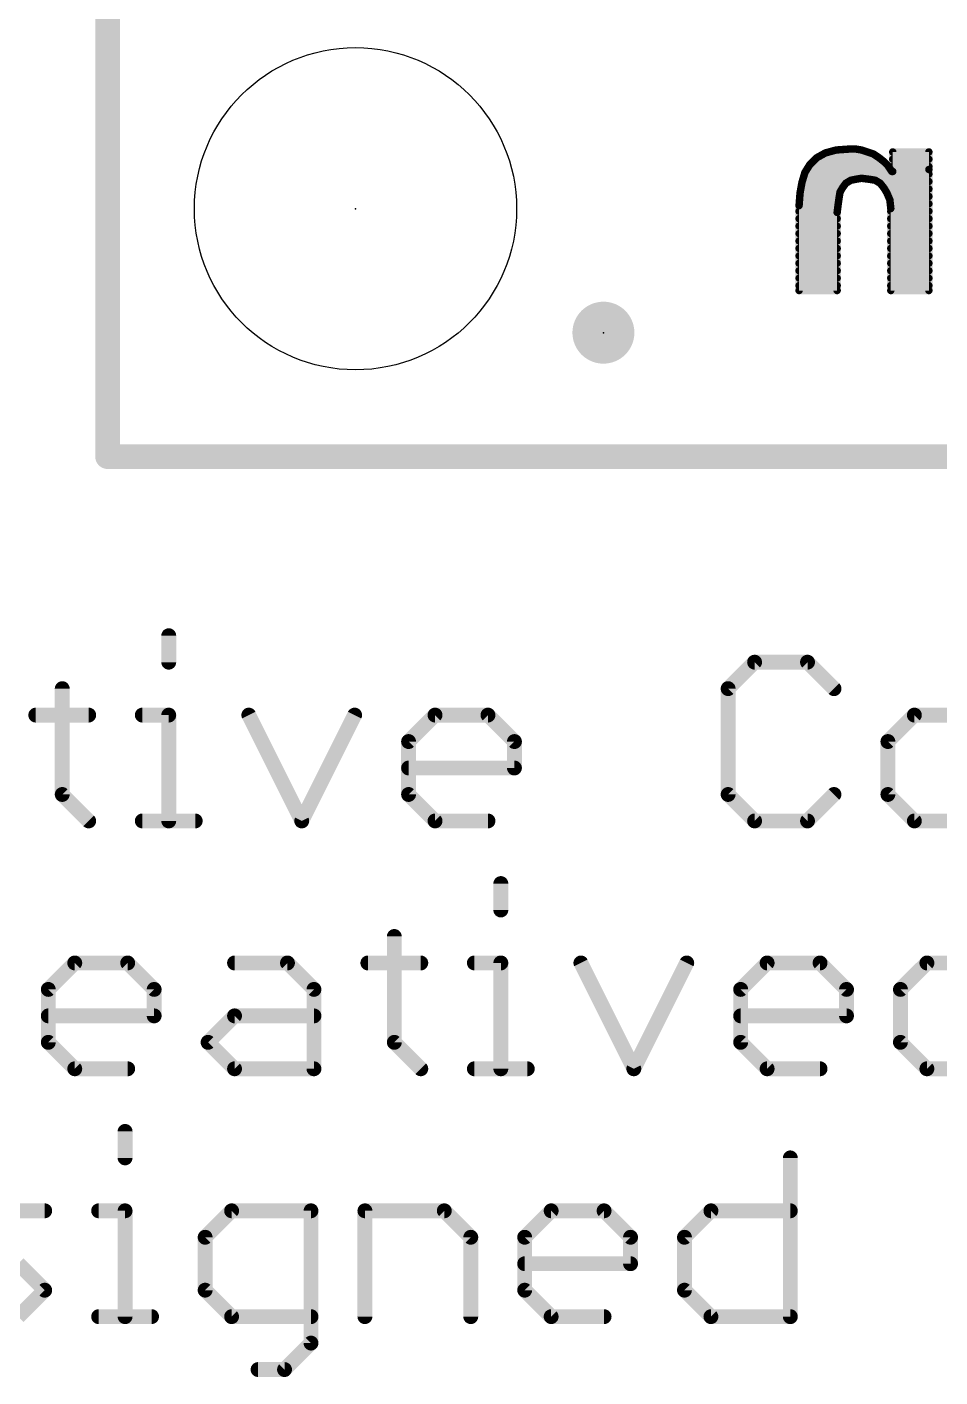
# Model space of a CAD drawing. Extents: x -37 to 70, y -9 to 26.
# Drawn here: x -0.83 to 8.53, y -9.43 to 4.4 of the extents above; entities that cross this region are included whole.
import ezdxf

# ---------------------------------------------------------------- set-up
doc = ezdxf.new("R2010")
doc.units = 0
for name, color, linetype in [('1', 12, 'CONTINUOUS'), ('16', 132, 'CONTINUOUS'), ('20', 53, 'CONTINUOUS'), ('22', 40, 'CONTINUOUS'), ('23', 53, 'CONTINUOUS'), ('24', 53, 'CONTINUOUS'), ('51', 53, 'CONTINUOUS')]:
    doc.layers.add(name, color=color, linetype=linetype)

# ---------------------------------------------------------------- blocks, each defined once
blk = doc.blocks.new('PIE')
at = {"const_width": 0.5}
blk.add_lwpolyline([(0, -0.25, 1), (0, 0.25, 1), (0, -0.25)], format="xyb", dxfattribs=at)

msp = doc.modelspace()

# ---------------------------------------------------------------- linework, layer by layer
at = {"layer": '1', "const_width": 0.254}
for points in [[(0, 0), (0, 25.4)], [(44.45, 0), (0, 0)]]:
    msp.add_lwpolyline(points, dxfattribs=at)
at = {"layer": '1', "const_width": 0.127}
for points in [[(0, 0.0635, 1), (0, -0.0635)], [(-0.0635, 0, 1), (0.0635, 0)]]:
    msp.add_lwpolyline(points, format="xyb", dxfattribs=at)
at = {"layer": '16', "const_width": 0.254}
for points in [[(0, 0), (0, 25.4)], [(44.45, 0), (0, 0)]]:
    msp.add_lwpolyline(points, dxfattribs=at)
at = {"layer": '16', "const_width": 0.127}
for points in [[(0, 0.0635, 1), (0, -0.0635)], [(-0.0635, 0, 1), (0.0635, 0)]]:
    msp.add_lwpolyline(points, format="xyb", dxfattribs=at)
at = {"layer": '20', "const_width": 0.2032}
for points in [[(0, 0), (0, 25.4)], [(44.45, 0), (0, 0)]]:
    msp.add_lwpolyline(points, dxfattribs=at)
at = {"layer": '20', "const_width": 0.1016}
for points in [[(0, 0.0508, 1), (0, -0.0508)], [(-0.0508, 0, 1), (0.0508, 0)]]:
    msp.add_lwpolyline(points, format="xyb", dxfattribs=at)
at = {"layer": '20'}
msp.add_circle((2.54, 2.54), 1.651, dxfattribs=at)
at = {"layer": '22', "const_width": 0.0762}
for points in [[(7.605, 3.152), (7.465, 3.142)], [(7.665, 3.152), (7.605, 3.152)], [(7.725, 3.142), (7.665, 3.152)], [(7.265, 3.062), (7.195, 2.992)], [(7.251, 3.048), (7.9225, 3.048)], [(7.355, 3.112), (7.265, 3.062)], [(7.465, 3.142), (7.355, 3.112)], [(7.3997, 3.1242), (7.7784, 3.1242)], [(7.785, 3.122), (7.725, 3.142)], [(7.845, 3.102), (7.785, 3.122)], [(7.905, 3.062), (7.845, 3.102)], [(7.955, 3.022), (7.905, 3.062)], [(7.995, 2.982), (7.955, 3.022)], [(8.415, 3.122), (8.045, 3.122)], [(8.045, 3.122), (8.045, 2.922)], [(8.045, 3.048), (8.415, 3.048)], [(8.415, 2.942), (8.415, 3.122)], [(7.145, 2.912), (7.115, 2.812)], [(7.1401, 2.8956), (8.415, 2.8956)], [(7.195, 2.992), (7.145, 2.912)], [(7.1824, 2.9718), (8.0018, 2.9718)], [(8.035, 2.922), (7.995, 2.982)], [(8.045, 2.922), (8.035, 2.922)], [(8.045, 2.9718), (8.415, 2.9718)], [(8.415, 1.702), (8.415, 2.942)], [(7.115, 2.812), (7.095, 2.702)], [(7.1025, 2.7432), (7.5237, 2.7432)], [(7.1172, 2.8194), (7.594, 2.8194)], [(7.505, 2.712), (7.535, 2.762)], [(7.535, 2.762), (7.565, 2.802)], [(7.565, 2.802), (7.615, 2.832)], [(7.615, 2.832), (7.665, 2.842)], [(7.665, 2.842), (7.725, 2.852)], [(7.725, 2.852), (7.805, 2.842)], [(7.805, 2.842), (7.865, 2.832)], [(7.865, 2.832), (7.915, 2.802)], [(7.886, 2.8194), (8.415, 2.8194)], [(7.915, 2.802), (7.955, 2.752)], [(7.955, 2.752), (7.985, 2.702)], [(7.9603, 2.7432), (8.415, 2.7432)], [(7.095, 2.702), (7.085, 2.572)], [(7.0864, 2.5908), (7.4863, 2.5908)], [(7.0923, 2.667), (7.4975, 2.667)], [(7.485, 2.582), (7.495, 2.652)], [(7.495, 2.652), (7.505, 2.712)], [(7.985, 2.702), (8.015, 2.632)], [(8, 2.667), (8.415, 2.667)], [(8.015, 2.632), (8.025, 2.542)], [(8.0196, 2.5908), (8.415, 2.5908)], [(7.085, 2.572), (7.085, 1.702)], [(7.085, 2.5146), (7.4766, 2.5146)], [(7.475, 2.502), (7.485, 2.582)], [(7.475, 1.702), (7.475, 2.502)], [(8.025, 2.542), (8.025, 1.702)], [(8.025, 2.5146), (8.415, 2.5146)], [(7.085, 2.4384), (7.475, 2.4384)], [(7.085, 2.3622), (7.475, 2.3622)], [(8.025, 2.4384), (8.415, 2.4384)], [(8.025, 2.3622), (8.415, 2.3622)], [(7.085, 2.286), (7.475, 2.286)], [(7.085, 2.2098), (7.475, 2.2098)], [(8.025, 2.286), (8.415, 2.286)], [(8.025, 2.2098), (8.415, 2.2098)], [(7.085, 2.1336), (7.475, 2.1336)], [(7.085, 2.0574), (7.475, 2.0574)], [(8.025, 2.1336), (8.415, 2.1336)], [(8.025, 2.0574), (8.415, 2.0574)], [(7.085, 1.9812), (7.475, 1.9812)], [(7.085, 1.905), (7.475, 1.905)], [(8.025, 1.9812), (8.415, 1.9812)], [(8.025, 1.905), (8.415, 1.905)], [(7.085, 1.8288), (7.475, 1.8288)], [(8.025, 1.8288), (8.415, 1.8288)], [(7.085, 1.7526), (7.475, 1.7526)], [(7.085, 1.702), (7.475, 1.702)], [(8.025, 1.7526), (8.415, 1.7526)], [(8.025, 1.702), (8.415, 1.702)]]:
    msp.add_lwpolyline(points, dxfattribs=at)
at = {"layer": '22', "const_width": 0.0381}
for points in [[(7.605, 3.1711, 1), (7.605, 3.133)], [(7.6064, 3.133, 1), (7.6036, 3.171)], [(7.6681, 3.1708, 1), (7.6619, 3.1332)], [(7.665, 3.133, 1), (7.665, 3.1711)], [(7.251, 3.0671, 1), (7.251, 3.029)], [(7.2557, 3.0787, 1), (7.2743, 3.0453)], [(7.2785, 3.0485, 1), (7.2515, 3.0755)], [(7.35, 3.1304, 1), (7.36, 3.0936)], [(7.3643, 3.0953, 1), (7.3457, 3.1287)], [(7.3997, 3.1433, 1), (7.3997, 3.1052)], [(7.4636, 3.161, 1), (7.4664, 3.123)], [(7.47, 3.1236, 1), (7.46, 3.1604)], [(7.731, 3.1601, 1), (7.719, 3.1239)], [(7.7219, 3.1232, 1), (7.7281, 3.1608)], [(7.791, 3.1401, 1), (7.779, 3.1039)], [(7.7784, 3.1052, 1), (7.7784, 3.1433)], [(7.779, 3.1039, 1), (7.791, 3.1401)], [(7.8556, 3.1179, 1), (7.8344, 3.0861)], [(7.839, 3.0839, 1), (7.851, 3.1201)], [(7.9169, 3.0769, 1), (7.8931, 3.0471)], [(7.8944, 3.0461, 1), (7.9156, 3.0779)], [(7.9225, 3.029, 1), (7.9225, 3.0671)], [(7.9685, 3.0355, 1), (7.9415, 3.0085)], [(7.9431, 3.0071, 1), (7.9669, 3.0369)], [(8.045, 3.1411, 1), (8.045, 3.103)], [(8.064, 3.122, 1), (8.0259, 3.122)], [(8.045, 3.0671, 1), (8.045, 3.029)], [(8.4341, 3.122, 1), (8.396, 3.122)], [(8.415, 3.103, 1), (8.415, 3.1411)], [(8.415, 3.029, 1), (8.415, 3.0671)], [(7.1401, 2.9146, 1), (7.1401, 2.8765)], [(7.1288, 2.9221, 1), (7.1612, 2.9019)], [(7.1632, 2.9065, 1), (7.1268, 2.9175)], [(7.1824, 2.9909, 1), (7.1824, 2.9527)], [(7.1815, 3.0055, 1), (7.2085, 2.9785)], [(7.2112, 2.9819, 1), (7.1788, 3.0021)], [(8.0109, 2.9926, 1), (7.9791, 2.9714)], [(7.9815, 2.9685, 1), (8.0085, 2.9955)], [(8.0018, 2.9527, 1), (8.0018, 2.9909)], [(8.035, 2.9411, 1), (8.035, 2.903)], [(8.0191, 2.9114, 1), (8.0509, 2.9326)], [(8.045, 2.9909, 1), (8.045, 2.9527)], [(8.0259, 2.922, 1), (8.064, 2.922)], [(8.045, 2.903, 1), (8.045, 2.9411)], [(8.4341, 2.942, 1), (8.396, 2.942)], [(8.396, 2.942, 1), (8.4341, 2.942)], [(8.415, 2.9527, 1), (8.415, 2.9909)], [(8.415, 2.8765, 1), (8.415, 2.9146)], [(7.1025, 2.7623, 1), (7.1025, 2.7242)], [(7.0968, 2.8175, 1), (7.1332, 2.8065)], [(7.1337, 2.8086, 1), (7.0963, 2.8154)], [(7.1172, 2.8385, 1), (7.1172, 2.8004)], [(7.5198, 2.7734, 1), (7.5502, 2.7506)], [(7.5513, 2.7522, 1), (7.5187, 2.7718)], [(7.5237, 2.7242, 1), (7.5237, 2.7623)], [(7.5552, 2.8183, 1), (7.5748, 2.7857)], [(7.5802, 2.7906, 1), (7.5498, 2.8134)], [(7.594, 2.8004, 1), (7.594, 2.8385)], [(7.6113, 2.8507, 1), (7.6187, 2.8133)], [(7.6248, 2.8157, 1), (7.6052, 2.8483)], [(7.6619, 2.8608, 1), (7.6681, 2.8232)], [(7.6687, 2.8233, 1), (7.6613, 2.8607)], [(7.7274, 2.8709, 1), (7.7226, 2.8331)], [(7.7281, 2.8332, 1), (7.7219, 2.8708)], [(7.8081, 2.8608, 1), (7.8019, 2.8232)], [(7.8026, 2.8231, 1), (7.8074, 2.8609)], [(7.8748, 2.8483, 1), (7.8552, 2.8157)], [(7.8619, 2.8132, 1), (7.8681, 2.8508)], [(7.886, 2.8385, 1), (7.886, 2.8004)], [(7.9299, 2.8139, 1), (7.9001, 2.7901)], [(7.9052, 2.7857, 1), (7.9248, 2.8183)], [(7.9713, 2.7618, 1), (7.9387, 2.7422)], [(7.9401, 2.7401, 1), (7.9699, 2.7639)], [(7.9603, 2.7623, 1), (7.9603, 2.7242)], [(8.415, 2.8004, 1), (8.415, 2.8385)], [(8.415, 2.7242, 1), (8.415, 2.7623)], [(7.0864, 2.6099, 1), (7.0864, 2.5718)], [(7.0923, 2.6861, 1), (7.0923, 2.648)], [(7.114, 2.7005, 1), (7.076, 2.7035)], [(7.0763, 2.7054, 1), (7.1137, 2.6986)], [(7.4762, 2.6551, 1), (7.5138, 2.6489)], [(7.5139, 2.6493, 1), (7.4761, 2.6547)], [(7.4887, 2.7218, 1), (7.5213, 2.7022)], [(7.5238, 2.7089, 1), (7.4862, 2.7151)], [(7.4863, 2.5718, 1), (7.4863, 2.6099)], [(7.4975, 2.648, 1), (7.4975, 2.6861)], [(8.0025, 2.7095, 1), (7.9675, 2.6945)], [(7.9687, 2.6922, 1), (8.0013, 2.7118)], [(8, 2.6861, 1), (8, 2.648)], [(8.0339, 2.6341, 1), (7.9961, 2.6299)], [(7.9975, 2.6245, 1), (8.0325, 2.6395)], [(8.0196, 2.6099, 1), (8.0196, 2.5718)], [(8.415, 2.648, 1), (8.415, 2.6861)], [(8.415, 2.5718, 1), (8.415, 2.6099)], [(7.104, 2.572, 1), (7.0659, 2.572)], [(7.066, 2.5735, 1), (7.104, 2.5705)], [(7.085, 2.5337, 1), (7.085, 2.4956)], [(7.4561, 2.5044, 1), (7.4939, 2.4996)], [(7.4941, 2.502, 1), (7.456, 2.502)], [(7.4661, 2.5847, 1), (7.5039, 2.5793)], [(7.5039, 2.5796, 1), (7.4661, 2.5844)], [(7.4766, 2.4956, 1), (7.4766, 2.5337)], [(8.025, 2.5337, 1), (8.025, 2.4956)], [(8.0441, 2.542, 1), (8.006, 2.542)], [(8.0061, 2.5399, 1), (8.0439, 2.5441)], [(8.415, 2.4956, 1), (8.415, 2.5337)], [(7.085, 2.4575, 1), (7.085, 2.4194)], [(7.085, 2.3813, 1), (7.085, 2.3432)], [(7.475, 2.4194, 1), (7.475, 2.4575)], [(7.475, 2.3432, 1), (7.475, 2.3813)], [(8.025, 2.4575, 1), (8.025, 2.4194)], [(8.025, 2.3813, 1), (8.025, 2.3432)], [(8.415, 2.4194, 1), (8.415, 2.4575)], [(8.415, 2.3432, 1), (8.415, 2.3813)], [(7.085, 2.3051, 1), (7.085, 2.267)], [(7.085, 2.2288, 1), (7.085, 2.1907)], [(7.475, 2.267, 1), (7.475, 2.3051)], [(7.475, 2.1907, 1), (7.475, 2.2288)], [(8.025, 2.3051, 1), (8.025, 2.267)], [(8.025, 2.2288, 1), (8.025, 2.1907)], [(8.415, 2.267, 1), (8.415, 2.3051)], [(8.415, 2.1907, 1), (8.415, 2.2288)], [(7.085, 2.1526, 1), (7.085, 2.1145)], [(7.085, 2.0764, 1), (7.085, 2.0383)], [(7.475, 2.1145, 1), (7.475, 2.1526)], [(7.475, 2.0383, 1), (7.475, 2.0764)], [(8.025, 2.1526, 1), (8.025, 2.1145)], [(8.025, 2.0764, 1), (8.025, 2.0383)], [(8.415, 2.1145, 1), (8.415, 2.1526)], [(8.415, 2.0383, 1), (8.415, 2.0764)], [(7.085, 2.0002, 1), (7.085, 1.9622)], [(7.085, 1.9241, 1), (7.085, 1.886)], [(7.475, 1.9622, 1), (7.475, 2.0002)], [(7.475, 1.886, 1), (7.475, 1.9241)], [(8.025, 1.9241, 1), (8.025, 1.886)], [(8.025, 2.0002, 1), (8.025, 1.9622)], [(8.415, 1.9622, 1), (8.415, 2.0002)], [(8.415, 1.886, 1), (8.415, 1.9241)], [(7.085, 1.8478, 1), (7.085, 1.8097)], [(7.475, 1.8097, 1), (7.475, 1.8478)], [(8.025, 1.8478, 1), (8.025, 1.8097)], [(8.415, 1.8097, 1), (8.415, 1.8478)], [(7.085, 1.7717, 1), (7.085, 1.7336)], [(7.085, 1.7211, 1), (7.085, 1.683)], [(7.0659, 1.702, 1), (7.104, 1.702)], [(7.456, 1.702, 1), (7.4941, 1.702)], [(7.475, 1.7336, 1), (7.475, 1.7717)], [(7.475, 1.683, 1), (7.475, 1.7211)], [(8.025, 1.7717, 1), (8.025, 1.7336)], [(8.025, 1.7211, 1), (8.025, 1.683)], [(8.006, 1.702, 1), (8.0441, 1.702)], [(8.396, 1.702, 1), (8.4341, 1.702)], [(8.415, 1.7336, 1), (8.415, 1.7717)], [(8.415, 1.683, 1), (8.415, 1.7211)]]:
    msp.add_lwpolyline(points, format="xyb", dxfattribs=at)
at = {"layer": '23'}
for p in [(2.54, 2.54), (5.08, 1.27)]:
    msp.add_point(p, dxfattribs=at)
at = {"layer": '24'}
msp.add_point((5.08, 1.27), dxfattribs=at)
at = {"layer": '51', "const_width": 0.1524}
for points in [[(0.6262, -1.8356), (0.6262, -2.1068)], [(6.6291, -2.1068), (6.358, -2.378)], [(7.1715, -2.1068), (6.6291, -2.1068)], [(7.4426, -2.378), (7.1715, -2.1068)], [(-0.4652, -2.378), (-0.4652, -3.4626)], [(6.358, -2.378), (6.358, -3.4626)], [(-0.7364, -2.6491), (-0.194, -2.6491)], [(0.3551, -2.6491), (0.6262, -2.6491)], [(0.6262, -2.6491), (0.6262, -3.7338)], [(1.4465, -2.6491), (1.9888, -3.7338)], [(1.9888, -3.7338), (2.5312, -2.6491)], [(3.0837, -2.9203), (3.3548, -2.6491)], [(3.3548, -2.6491), (3.8972, -2.6491)], [(3.8972, -2.6491), (4.1683, -2.9203)], [(8.2663, -2.6491), (7.9951, -2.9203)], [(8.8086, -2.6491), (8.2663, -2.6491)], [(3.0837, -3.4626), (3.0837, -2.9203)], [(4.1683, -2.9203), (4.1683, -3.1915)], [(7.9951, -2.9203), (7.9951, -3.4626)], [(4.1683, -3.1915), (3.0837, -3.1915)], [(-0.4652, -3.4626), (-0.194, -3.7338)], [(3.3548, -3.7338), (3.0837, -3.4626)], [(6.358, -3.4626), (6.6291, -3.7338)], [(7.1715, -3.7338), (7.4426, -3.4626)], [(7.9951, -3.4626), (8.2663, -3.7338)], [(0.3551, -3.7338), (0.8974, -3.7338)], [(3.8972, -3.7338), (3.3548, -3.7338)], [(6.6291, -3.7338), (7.1715, -3.7338)], [(8.2663, -3.7338), (8.8086, -3.7338)], [(4.029, -4.3756), (4.029, -4.6468)], [(2.9375, -4.918), (2.9375, -6.0026)], [(-0.608, -5.4603), (-0.3368, -5.1891)], [(-0.3368, -5.1891), (0.2055, -5.1891)], [(0.2055, -5.1891), (0.4767, -5.4603)], [(1.3004, -5.1891), (1.8427, -5.1891)], [(1.8427, -5.1891), (2.1139, -5.4603)], [(2.6664, -5.1891), (3.2087, -5.1891)], [(3.7578, -5.1891), (4.029, -5.1891)], [(4.029, -5.1891), (4.029, -6.2738)], [(4.8492, -5.1891), (5.3916, -6.2738)], [(5.3916, -6.2738), (5.9339, -5.1891)], [(6.4864, -5.4603), (6.7576, -5.1891)], [(6.7576, -5.1891), (7.2999, -5.1891)], [(7.2999, -5.1891), (7.571, -5.4603)], [(8.3947, -5.1891), (8.1235, -5.4603)], [(9.2082, -5.1891), (8.3947, -5.1891)], [(-0.608, -6.0026), (-0.608, -5.4603)], [(0.4767, -5.4603), (0.4767, -5.7315)], [(2.1139, -5.4603), (2.1139, -6.2738)], [(6.4864, -6.0026), (6.4864, -5.4603)], [(7.571, -5.4603), (7.571, -5.7315)], [(8.1235, -5.4603), (8.1235, -6.0026)], [(0.4767, -5.7315), (-0.608, -5.7315)], [(1.0292, -6.0026), (1.3004, -5.7315)], [(1.3004, -5.7315), (2.1139, -5.7315)], [(7.571, -5.7315), (6.4864, -5.7315)], [(-0.3368, -6.2738), (-0.608, -6.0026)], [(1.3004, -6.2738), (1.0292, -6.0026)], [(2.9375, -6.0026), (3.2087, -6.2738)], [(6.7576, -6.2738), (6.4864, -6.0026)], [(8.1235, -6.0026), (8.3947, -6.2738)], [(0.2055, -6.2738), (-0.3368, -6.2738)], [(2.1139, -6.2738), (1.3004, -6.2738)], [(3.7578, -6.2738), (4.3001, -6.2738)], [(7.2999, -6.2738), (6.7576, -6.2738)], [(8.3947, -6.2738), (9.2082, -6.2738)], [(0.1788, -6.9156), (0.1788, -7.1868)], [(6.9952, -7.1868), (6.9952, -8.8138)], [(-1.4583, -7.7291), (-0.6448, -7.7291)], [(-0.0923, -7.7291), (0.1788, -7.7291)], [(0.1788, -7.7291), (0.1788, -8.8138)], [(1.2703, -7.7291), (0.9991, -8.0003)], [(2.0838, -7.7291), (1.2703, -7.7291)], [(2.0838, -9.085), (2.0838, -7.7291)], [(2.6363, -8.8138), (2.6363, -7.7291)], [(2.6363, -7.7291), (3.4498, -7.7291)], [(3.4498, -7.7291), (3.7209, -8.0003)], [(4.2734, -8.0003), (4.5446, -7.7291)], [(4.5446, -7.7291), (5.0869, -7.7291)], [(5.0869, -7.7291), (5.3581, -8.0003)], [(5.9106, -8.0003), (6.1817, -7.7291)], [(6.1817, -7.7291), (6.9952, -7.7291)], [(0.9991, -8.0003), (0.9991, -8.5426)], [(3.7209, -8.0003), (3.7209, -8.8138)], [(4.2734, -8.5426), (4.2734, -8.0003)], [(5.3581, -8.0003), (5.3581, -8.2715)], [(5.9106, -8.5426), (5.9106, -8.0003)], [(-0.6448, -8.5426), (-0.916, -8.2715)], [(5.3581, -8.2715), (4.2734, -8.2715)], [(-0.916, -8.8138), (-0.6448, -8.5426)], [(0.9991, -8.5426), (1.2703, -8.8138)], [(4.5446, -8.8138), (4.2734, -8.5426)], [(6.1817, -8.8138), (5.9106, -8.5426)], [(-0.0923, -8.8138), (0.45, -8.8138)], [(1.2703, -8.8138), (2.0838, -8.8138)], [(5.0869, -8.8138), (4.5446, -8.8138)], [(6.9952, -8.8138), (6.1817, -8.8138)], [(1.8126, -9.3561), (2.0838, -9.085)], [(1.5414, -9.3561), (1.8126, -9.3561)]]:
    msp.add_lwpolyline(points, dxfattribs=at)
at = {"layer": '51', "const_width": 0.0762}
for points in [[(0.6643, -1.8356, 1), (0.5881, -1.8356)], [(0.5881, -2.1068, 1), (0.6643, -2.1068)], [(6.6291, -2.0687, 1), (6.6291, -2.1449)], [(6.6561, -2.1338, 1), (6.6022, -2.0799)], [(7.1984, -2.0799, 1), (7.1445, -2.1338)], [(7.1715, -2.1449, 1), (7.1715, -2.0687)], [(-0.4271, -2.378, 1), (-0.5033, -2.378)], [(6.331, -2.351, 1), (6.3849, -2.4049)], [(6.3961, -2.378, 1), (6.3199, -2.378)], [(7.4157, -2.4049, 1), (7.4696, -2.351)], [(-0.7364, -2.611, 1), (-0.7364, -2.6872)], [(-0.194, -2.6872, 1), (-0.194, -2.611)], [(0.3551, -2.611, 1), (0.3551, -2.6872)], [(0.6643, -2.6491, 1), (0.5881, -2.6491)], [(0.6262, -2.6872, 1), (0.6262, -2.611)], [(1.4806, -2.6321, 1), (1.4124, -2.6662)], [(2.5652, -2.6662, 1), (2.4971, -2.6321)], [(3.3548, -2.611, 1), (3.3548, -2.6872)], [(3.3818, -2.6761, 1), (3.3279, -2.6222)], [(3.9241, -2.6222, 1), (3.8702, -2.6761)], [(3.8972, -2.6872, 1), (3.8972, -2.611)], [(8.2663, -2.611, 1), (8.2663, -2.6872)], [(8.2932, -2.6761, 1), (8.2394, -2.6222)], [(3.1218, -2.9203, 1), (3.0456, -2.9203)], [(3.0567, -2.8934, 1), (3.1106, -2.9472)], [(4.2064, -2.9203, 1), (4.1302, -2.9203)], [(4.1414, -2.9472, 1), (4.1953, -2.8934)], [(8.0332, -2.9203, 1), (7.957, -2.9203)], [(7.9682, -2.8934, 1), (8.0221, -2.9472)], [(3.0837, -3.1534, 1), (3.0837, -3.2296)], [(4.1302, -3.1915, 1), (4.2064, -3.1915)], [(4.1683, -3.2296, 1), (4.1683, -3.1534)], [(-0.4383, -3.4357, 1), (-0.4921, -3.4896)], [(-0.5033, -3.4626, 1), (-0.4271, -3.4626)], [(3.1106, -3.4357, 1), (3.0567, -3.4896)], [(3.0456, -3.4626, 1), (3.1218, -3.4626)], [(6.3849, -3.4357, 1), (6.331, -3.4896)], [(6.3199, -3.4626, 1), (6.3961, -3.4626)], [(7.4696, -3.4896, 1), (7.4157, -3.4357)], [(8.0221, -3.4357, 1), (7.9682, -3.4896)], [(7.957, -3.4626, 1), (8.0332, -3.4626)], [(-0.221, -3.7607, 1), (-0.1671, -3.7069)], [(0.3551, -3.6957, 1), (0.3551, -3.7719)], [(0.5881, -3.7338, 1), (0.6643, -3.7338)], [(0.8974, -3.7719, 1), (0.8974, -3.6957)], [(1.9548, -3.7168, 1), (2.0229, -3.7508)], [(1.9548, -3.7508, 1), (2.0229, -3.7168)], [(3.3548, -3.6957, 1), (3.3548, -3.7719)], [(3.3279, -3.7607, 1), (3.3818, -3.7069)], [(3.8972, -3.7719, 1), (3.8972, -3.6957)], [(6.6291, -3.6957, 1), (6.6291, -3.7719)], [(6.6022, -3.7607, 1), (6.6561, -3.7069)], [(7.1445, -3.7069, 1), (7.1984, -3.7607)], [(7.1715, -3.7719, 1), (7.1715, -3.6957)], [(8.2663, -3.6957, 1), (8.2663, -3.7719)], [(8.2394, -3.7607, 1), (8.2932, -3.7069)], [(4.0671, -4.3756, 1), (3.9909, -4.3756)], [(3.9909, -4.6468, 1), (4.0671, -4.6468)], [(2.9756, -4.918, 1), (2.8994, -4.918)], [(-0.3368, -5.151, 1), (-0.3368, -5.2272)], [(-0.3099, -5.2161, 1), (-0.3637, -5.1622)], [(0.2325, -5.1622, 1), (0.1786, -5.2161)], [(0.2055, -5.2272, 1), (0.2055, -5.151)], [(1.3004, -5.151, 1), (1.3004, -5.2272)], [(1.8696, -5.1622, 1), (1.8158, -5.2161)], [(1.8427, -5.2272, 1), (1.8427, -5.151)], [(2.6664, -5.151, 1), (2.6664, -5.2272)], [(3.2087, -5.2272, 1), (3.2087, -5.151)], [(3.7578, -5.151, 1), (3.7578, -5.2272)], [(4.0671, -5.1891, 1), (3.9909, -5.1891)], [(4.029, -5.2272, 1), (4.029, -5.151)], [(4.8833, -5.1721, 1), (4.8152, -5.2062)], [(5.968, -5.2062, 1), (5.8998, -5.1721)], [(6.7576, -5.151, 1), (6.7576, -5.2272)], [(6.7845, -5.2161, 1), (6.7306, -5.1622)], [(7.3268, -5.1622, 1), (7.2729, -5.2161)], [(7.2999, -5.2272, 1), (7.2999, -5.151)], [(8.3947, -5.151, 1), (8.3947, -5.2272)], [(8.4216, -5.2161, 1), (8.3678, -5.1622)], [(-0.5699, -5.4603, 1), (-0.6461, -5.4603)], [(-0.6349, -5.4334, 1), (-0.581, -5.4872)], [(0.5148, -5.4603, 1), (0.4386, -5.4603)], [(0.4498, -5.4872, 1), (0.5036, -5.4334)], [(2.152, -5.4603, 1), (2.0758, -5.4603)], [(2.0869, -5.4872, 1), (2.1408, -5.4334)], [(6.5245, -5.4603, 1), (6.4483, -5.4603)], [(6.4594, -5.4334, 1), (6.5133, -5.4872)], [(7.6091, -5.4603, 1), (7.5329, -5.4603)], [(7.5441, -5.4872, 1), (7.598, -5.4334)], [(8.1616, -5.4603, 1), (8.0854, -5.4603)], [(8.0966, -5.4334, 1), (8.1505, -5.4872)], [(-0.608, -5.6934, 1), (-0.608, -5.7696)], [(0.4767, -5.7696, 1), (0.4767, -5.6934)], [(1.3004, -5.6934, 1), (1.3004, -5.7696)], [(1.3273, -5.7584, 1), (1.2734, -5.7045)], [(2.1139, -5.7696, 1), (2.1139, -5.6934)], [(6.4864, -5.6934, 1), (6.4864, -5.7696)], [(7.571, -5.7696, 1), (7.571, -5.6934)], [(0.4386, -5.7315, 1), (0.5148, -5.7315)], [(7.5329, -5.7315, 1), (7.6091, -5.7315)], [(-0.581, -5.9757, 1), (-0.6349, -6.0296)], [(1.0561, -5.9757, 1), (1.0023, -6.0296)], [(1.0023, -5.9757, 1), (1.0561, -6.0296)], [(2.9645, -5.9757, 1), (2.9106, -6.0296)], [(6.5133, -5.9757, 1), (6.4594, -6.0296)], [(8.1505, -5.9757, 1), (8.0966, -6.0296)], [(-0.6461, -6.0026, 1), (-0.5699, -6.0026)], [(2.8994, -6.0026, 1), (2.9756, -6.0026)], [(6.4483, -6.0026, 1), (6.5245, -6.0026)], [(8.0854, -6.0026, 1), (8.1616, -6.0026)], [(-0.3368, -6.2357, 1), (-0.3368, -6.3119)], [(-0.3637, -6.3007, 1), (-0.3099, -6.2469)], [(0.2055, -6.3119, 1), (0.2055, -6.2357)], [(1.3004, -6.2357, 1), (1.3004, -6.3119)], [(1.2734, -6.3007, 1), (1.3273, -6.2469)], [(2.1139, -6.3119, 1), (2.1139, -6.2357)], [(3.1817, -6.3007, 1), (3.2356, -6.2469)], [(3.7578, -6.2357, 1), (3.7578, -6.3119)], [(4.3001, -6.3119, 1), (4.3001, -6.2357)], [(5.3575, -6.2568, 1), (5.4256, -6.2908)], [(5.3575, -6.2908, 1), (5.4256, -6.2568)], [(6.7576, -6.2357, 1), (6.7576, -6.3119)], [(6.7306, -6.3007, 1), (6.7845, -6.2469)], [(7.2999, -6.3119, 1), (7.2999, -6.2357)], [(8.3947, -6.2357, 1), (8.3947, -6.3119)], [(8.3678, -6.3007, 1), (8.4216, -6.2469)], [(2.0758, -6.2738, 1), (2.152, -6.2738)], [(3.9909, -6.2738, 1), (4.0671, -6.2738)], [(0.2169, -6.9156, 1), (0.1407, -6.9156)], [(0.1407, -7.1868, 1), (0.2169, -7.1868)], [(7.0333, -7.1868, 1), (6.9571, -7.1868)], [(-0.6448, -7.7672, 1), (-0.6448, -7.691)], [(-0.0923, -7.691, 1), (-0.0923, -7.7672)], [(0.2169, -7.7291, 1), (0.1407, -7.7291)], [(0.1788, -7.7672, 1), (0.1788, -7.691)], [(1.2703, -7.691, 1), (1.2703, -7.7672)], [(1.2972, -7.7561, 1), (1.2433, -7.7022)], [(2.1219, -7.7291, 1), (2.0457, -7.7291)], [(2.0838, -7.7672, 1), (2.0838, -7.691)], [(2.6744, -7.7291, 1), (2.5982, -7.7291)], [(2.6363, -7.691, 1), (2.6363, -7.7672)], [(3.4767, -7.7022, 1), (3.4228, -7.7561)], [(3.4498, -7.7672, 1), (3.4498, -7.691)], [(4.5446, -7.691, 1), (4.5446, -7.7672)], [(4.5715, -7.7561, 1), (4.5176, -7.7022)], [(5.1139, -7.7022, 1), (5.06, -7.7561)], [(5.0869, -7.7672, 1), (5.0869, -7.691)], [(6.1817, -7.691, 1), (6.1817, -7.7672)], [(6.2087, -7.7561, 1), (6.1548, -7.7022)], [(6.9952, -7.7672, 1), (6.9952, -7.691)], [(1.0372, -8.0003, 1), (0.961, -8.0003)], [(0.9722, -7.9734, 1), (1.026, -8.0272)], [(3.759, -8.0003, 1), (3.6828, -8.0003)], [(3.694, -8.0272, 1), (3.7479, -7.9734)], [(4.3115, -8.0003, 1), (4.2353, -8.0003)], [(4.2465, -7.9734, 1), (4.3004, -8.0272)], [(5.3962, -8.0003, 1), (5.32, -8.0003)], [(5.3311, -8.0272, 1), (5.385, -7.9734)], [(5.9487, -8.0003, 1), (5.8725, -8.0003)], [(5.8836, -7.9734, 1), (5.9375, -8.0272)], [(4.2734, -8.2334, 1), (4.2734, -8.3096)], [(5.32, -8.2715, 1), (5.3962, -8.2715)], [(5.3581, -8.3096, 1), (5.3581, -8.2334)], [(-0.6179, -8.5696, 1), (-0.6718, -8.5157)], [(-0.6718, -8.5696, 1), (-0.6179, -8.5157)], [(1.026, -8.5157, 1), (0.9722, -8.5696)], [(0.961, -8.5426, 1), (1.0372, -8.5426)], [(4.3004, -8.5157, 1), (4.2465, -8.5696)], [(4.2353, -8.5426, 1), (4.3115, -8.5426)], [(5.9375, -8.5157, 1), (5.8836, -8.5696)], [(5.8725, -8.5426, 1), (5.9487, -8.5426)], [(-0.0923, -8.7757, 1), (-0.0923, -8.8519)], [(0.1407, -8.8138, 1), (0.2169, -8.8138)], [(0.45, -8.8519, 1), (0.45, -8.7757)], [(1.2703, -8.7757, 1), (1.2703, -8.8519)], [(1.2433, -8.8407, 1), (1.2972, -8.7869)], [(2.0838, -8.8519, 1), (2.0838, -8.7757)], [(2.5982, -8.8138, 1), (2.6744, -8.8138)], [(3.6828, -8.8138, 1), (3.759, -8.8138)], [(4.5446, -8.7757, 1), (4.5446, -8.8519)], [(4.5176, -8.8407, 1), (4.5715, -8.7869)], [(5.0869, -8.8519, 1), (5.0869, -8.7757)], [(6.1817, -8.7757, 1), (6.1817, -8.8519)], [(6.1548, -8.8407, 1), (6.2087, -8.7869)], [(6.9571, -8.8138, 1), (7.0333, -8.8138)], [(6.9952, -8.8519, 1), (6.9952, -8.7757)], [(2.0457, -9.085, 1), (2.1219, -9.085)], [(2.1107, -9.1119, 1), (2.0568, -9.058)], [(1.5414, -9.318, 1), (1.5414, -9.3942)], [(1.7857, -9.3292, 1), (1.8395, -9.3831)], [(1.8126, -9.3942, 1), (1.8126, -9.318)]]:
    msp.add_lwpolyline(points, format="xyb", dxfattribs=at)

# ---------------------------------------------------------------- block references
at = {"layer": '1', "xscale": 0.635, "yscale": 0.635}
msp.add_blockref('PIE', (5.08, 1.27), dxfattribs=at)
at = {"layer": '16', "xscale": 0.635, "yscale": 0.635}
msp.add_blockref('PIE', (5.08, 1.27), dxfattribs=at)

doc.saveas('drawing.dxf')
